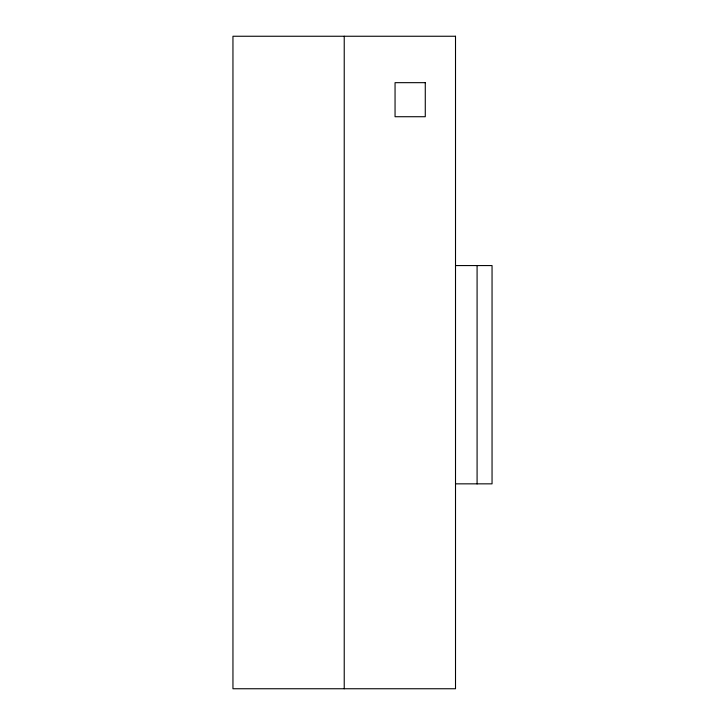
<?xml version="1.0" encoding="UTF-8"?>
<svg xmlns="http://www.w3.org/2000/svg" width="725" height="725" viewBox="0 0 725 725"><rect width="100%" height="100%" fill="white"/><g stroke="black" fill="none" stroke-linecap="round" stroke-linejoin="round"><path stroke-width="1.09" d="M455.508 265.567L492.048 265.567L492.048 483.847L455.508 483.847M477.086 265.567L477.086 483.938M344.23 36.25L344.23 688.75M455.508 36.25L232.952 36.25L232.952 688.75L455.508 688.75L455.508 36.25M425.276 82.668L395.053 82.668L395.053 116.725L425.276 116.725L425.276 82.668"/></g></svg>
